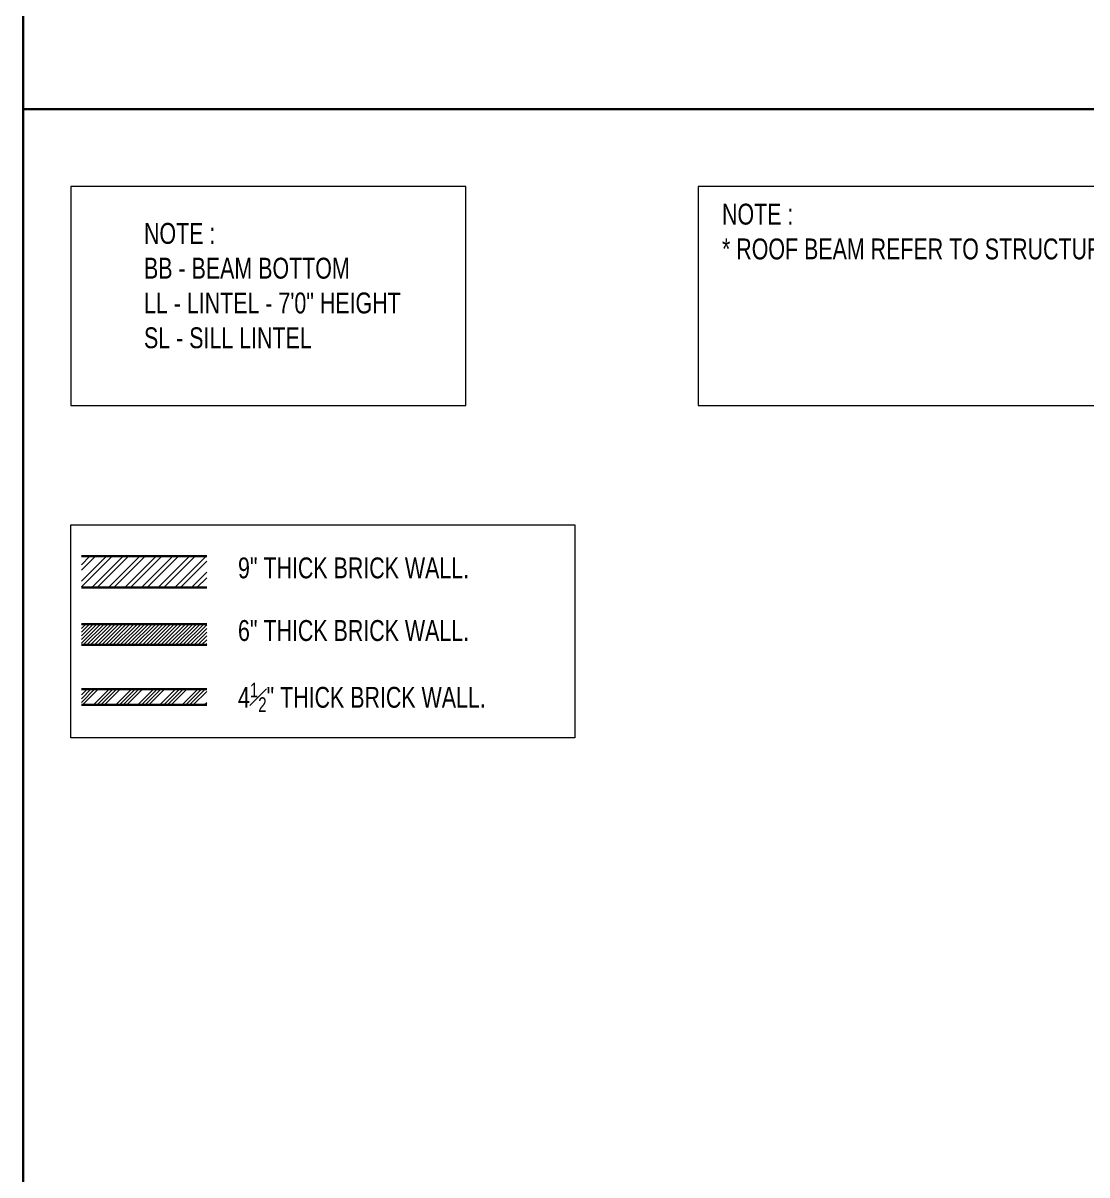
# Model space of a CAD drawing. Header units: inches. Extents: x 3365147 to 3374664, y 1380917 to 1384908.
# Drawn here: x 3370147.5 to 3370453.2, y 1383637.9 to 1383969.1 of the extents above; entities that cross this region are included whole.
import ezdxf

# ---------------------------------------------------------------- set-up
doc = ezdxf.new("R2010")
doc.units = ezdxf.units.IN
doc.header["$LTSCALE"] = 18
doc.header["$MEASUREMENT"] = 0
for name, color, linetype, lineweight in [('BC-TEXT_JOINERY', 3, 'Continuous', 15), ('TEXT-02_ARROW_BC', 4, 'Continuous', 13), ('WALL-00_BC', 7, 'Continuous', 30), ('WALL-4½ inch BRICK HATCH_BC', 252, 'Continuous', 5), ('WALL-6 inch BRICK HATCH_BC', 22, 'Continuous', 5), ('WALL-9 inch BRICK HATCH_BC', 22, 'Continuous', 0)]:
    doc.layers.add(name, color=color, linetype=linetype, lineweight=lineweight)
doc.styles.add('DIM_BC', font='swisscl.ttf')

msp = doc.modelspace()

# ---------------------------------------------------------------- hatches: boundary and pattern name
at = {"layer": 'WALL-4½ inch BRICK HATCH_BC'}
h = msp.add_hatch(dxfattribs=at)
h.set_pattern_fill('ANSI34', color=256, scale=6)
h.set_pattern_definition([(45, (3391406.674, 1398399.825), (-3.1819805, 3.1819805), []), (45, (3391407.7346, 1398399.825), (-3.1819805, 3.1819805), []), (45, (3391408.7953, 1398399.825), (-3.1819805, 3.1819805), []), (45, (3391409.856, 1398399.825), (-3.1819805, 3.1819805), [])])
h.paths.add_polyline_path([(3370200.24837, 1383777.54535), (3370164.24837, 1383777.54535), (3370164.24837, 1383773.04535), (3370200.24837, 1383773.04535)])
at = {"layer": 'WALL-6 inch BRICK HATCH_BC'}
h = msp.add_hatch(dxfattribs=at)
h.set_pattern_fill('ANSI31', color=256, scale=6)
h.set_pattern_definition([(45, (3367950.7585, 1387245.4975), (-0.53033009, 0.53033009), [])])
h.paths.add_polyline_path([(3370200.24837, 1383796.29535), (3370164.24837, 1383796.29535), (3370164.24837, 1383790.29535), (3370200.24837, 1383790.29535)])
at = {"layer": 'WALL-9 inch BRICK HATCH_BC'}
h = msp.add_hatch(dxfattribs=at)
h.set_pattern_fill('ANSI32', color=256, scale=9)
h.set_pattern_definition([(45, (3392121.2864, 1398219.5665), (-2.3864854, 2.3864854), []), (45, (3392122.8774, 1398219.5665), (-2.3864854, 2.3864854), [])])
h.paths.add_polyline_path([(3370200.24837, 1383815.79535), (3370164.24837, 1383815.79535), (3370164.24837, 1383806.79535), (3370200.24837, 1383806.79535)])

# ---------------------------------------------------------------- linework, layer by layer
at = {"layer": 'TEXT-02_ARROW_BC'}
for points in [[(3370274.68321, 1383922.13166), (3370161.24837, 1383922.13166), (3370161.24837, 1383859.16935), (3370274.68321, 1383859.16935)], [(3370516.70441, 1383922.13166), (3370341.51607, 1383922.13166), (3370341.51607, 1383859.16935), (3370516.70441, 1383859.16935)], [(3370161.24837, 1383824.79535), (3370306.04164, 1383824.79535), (3370306.04164, 1383763.64529), (3370161.24837, 1383763.64529)]]:
    msp.add_lwpolyline(points, close=True, dxfattribs=at)
at = {"layer": 'WALL-00_BC'}
for p, q in [((3370164.24837, 1383815.79535), (3370200.24837, 1383815.79535)), ((3370164.24837, 1383806.79535), (3370200.24837, 1383806.79535)), ((3370164.24837, 1383796.29535), (3370200.24837, 1383796.29535)), ((3370164.24837, 1383790.29535), (3370200.24837, 1383790.29535)), ((3370164.24837, 1383777.54535), (3370200.24837, 1383777.54535)), ((3370164.24837, 1383773.04535), (3370200.24837, 1383773.04535))]:
    msp.add_line(p, q, dxfattribs=at)
for points in [[(3370147.47308, 1383944.32416), (3371276.66347, 1383944.32416), (3371276.66347, 1384908.22609), (3370147.47308, 1384908.22609)], [(3371276.66347, 1383944.32416), (3370147.47308, 1383944.32416), (3370147.47308, 1382430.68247), (3371276.66347, 1382430.68247)]]:
    msp.add_lwpolyline(points, close=True, dxfattribs=at)

# ---------------------------------------------------------------- texts
at = {"layer": 'BC-TEXT_JOINERY', "transparency": 33554687, "char_height": 6, "attachment_point": 1, "style": 'DIM_BC'}
for s, insert in [('NOTE :\\P* ROOF BEAM REFER TO STRUCTURAL DRAWING .', (3370348.35458, 1383917.15767)), ('NOTE :\\PBB - BEAM BOTTOM \\PLL - LINTEL - 7\'0" HEIGHT  \\PSL - SILL LINTEL ', (3370182.23524, 1383911.62098)), ('\\A1;9" THICK BRICK WALL.', (3370209.24837, 1383815.45128)), ('\\A1;6" THICK BRICK WALL.', (3370209.24837, 1383797.45128)), ('\\A1;4{\\H0.7x;\\S1#2;}" THICK BRICK WALL.', (3370209.24837, 1383779.45128))]:
    msp.add_mtext(s, dxfattribs=dict(at, insert=insert))

doc.saveas('drawing.dxf')
